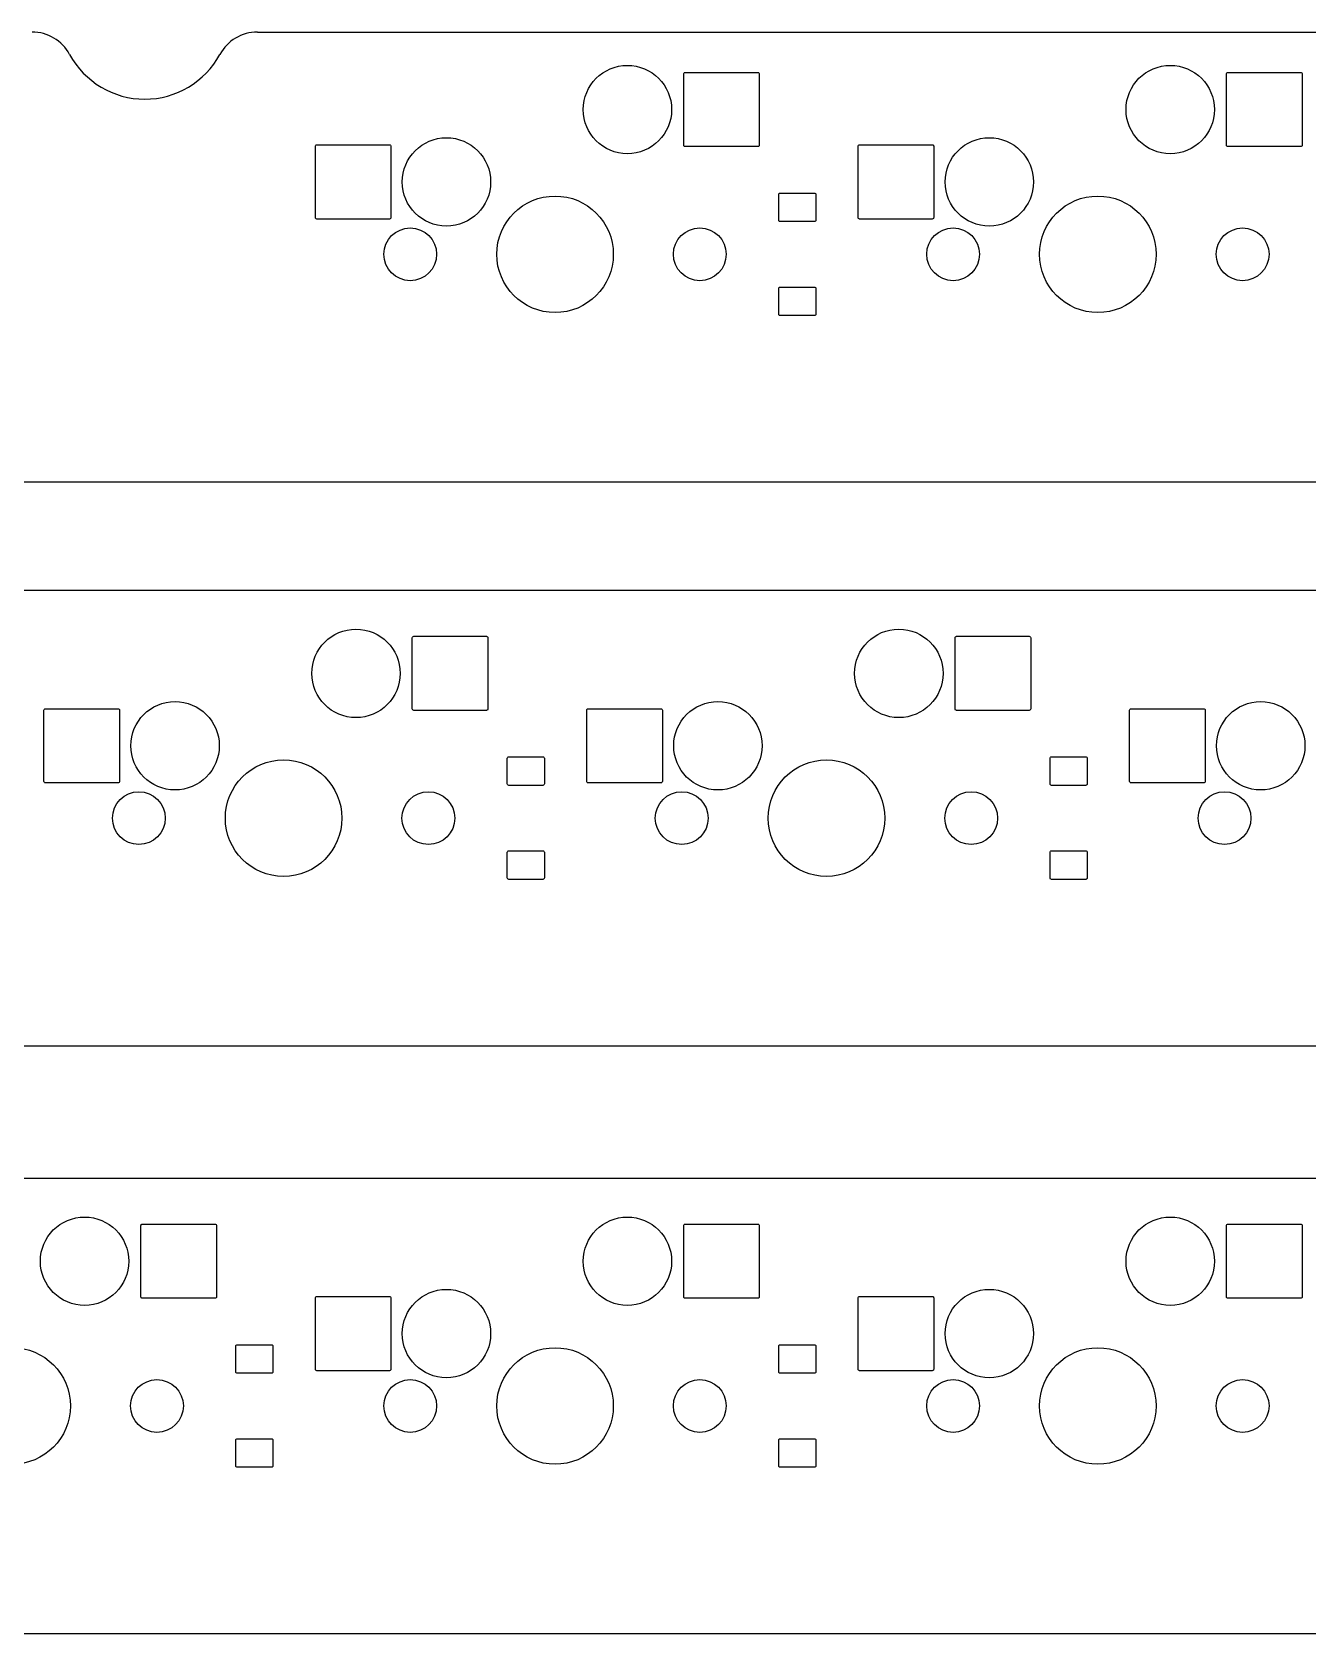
# Model space of a CAD drawing. Extents: x -27 to 356, y -111 to 35.
# Drawn here: x 105.5 to 150.2, y -48.4 to 7.8 of the extents above; entities that cross this region are included whole.
import ezdxf

# ---------------------------------------------------------------- set-up
doc = ezdxf.new("R2010")
doc.units = 0
doc.layers.add('BLACK', color=7, linetype='CONTINUOUS')

msp = doc.modelspace()

# ---------------------------------------------------------------- linework, layer by layer
at = {"layer": 'BLACK', "linetype": 'CONTINUOUS'}
for p, q in [((113.382, 7.8), (191.201, 7.8)), ((113.382, 7.8), (191.201, 7.8)), ((128.341, 6.33), (128.345, 6.34952)), ((128.341, 3.83), (128.341, 6.33)), ((128.345, 6.34952), (128.356, 6.36606)), ((128.356, 6.36606), (128.372, 6.37712)), ((128.372, 6.37712), (128.392, 6.381)), ((128.392, 6.381), (130.942, 6.381)), ((130.942, 6.381), (130.962, 6.37712)), ((130.962, 6.37712), (130.978, 6.36606)), ((130.978, 6.36606), (130.989, 6.34952)), ((130.989, 6.34952), (130.993, 6.33)), ((130.993, 6.33), (130.993, 3.83)), ((147.391, 6.33), (147.395, 6.34952)), ((147.391, 3.83), (147.391, 6.33)), ((147.395, 6.34952), (147.406, 6.36606)), ((147.406, 6.36606), (147.422, 6.37712)), ((147.422, 6.37712), (147.442, 6.381)), ((147.442, 6.381), (149.992, 6.381)), ((149.992, 6.381), (150.012, 6.37712)), ((150.012, 6.37712), (150.028, 6.36606)), ((150.028, 6.36606), (150.039, 6.34952)), ((150.039, 6.34952), (150.043, 6.33)), ((150.043, 6.33), (150.043, 3.83)), ((115.414, 3.79), (115.418, 3.80952)), ((115.414, 1.29), (115.414, 3.79)), ((115.418, 3.80952), (115.429, 3.82606)), ((115.429, 3.82606), (115.445, 3.83712)), ((115.445, 3.83712), (115.465, 3.841)), ((115.465, 3.841), (118.015, 3.841)), ((118.015, 3.841), (118.035, 3.83712)), ((118.035, 3.83712), (118.051, 3.82606)), ((118.051, 3.82606), (118.062, 3.80952)), ((118.062, 3.80952), (118.066, 3.79)), ((118.066, 3.79), (118.066, 1.29)), ((128.345, 3.81048), (128.341, 3.83)), ((128.356, 3.79394), (128.345, 3.81048)), ((128.372, 3.78288), (128.356, 3.79394)), ((128.392, 3.779), (128.372, 3.78288)), ((130.942, 3.779), (128.392, 3.779)), ((130.962, 3.78288), (130.942, 3.779)), ((130.978, 3.79394), (130.962, 3.78288)), ((130.989, 3.81048), (130.978, 3.79394)), ((130.993, 3.83), (130.989, 3.81048)), ((134.464, 3.79), (134.468, 3.80952)), ((134.464, 1.29), (134.464, 3.79)), ((134.468, 3.80952), (134.479, 3.82606)), ((134.479, 3.82606), (134.495, 3.83712)), ((134.495, 3.83712), (134.515, 3.841)), ((134.515, 3.841), (137.065, 3.841)), ((137.065, 3.841), (137.085, 3.83712)), ((137.085, 3.83712), (137.101, 3.82606)), ((137.101, 3.82606), (137.112, 3.80952)), ((137.112, 3.80952), (137.116, 3.79)), ((137.116, 3.79), (137.116, 1.29)), ((147.395, 3.81048), (147.391, 3.83)), ((147.406, 3.79394), (147.395, 3.81048)), ((147.422, 3.78288), (147.406, 3.79394)), ((147.442, 3.779), (147.422, 3.78288)), ((149.992, 3.779), (147.442, 3.779)), ((150.012, 3.78288), (149.992, 3.779)), ((150.028, 3.79394), (150.012, 3.78288)), ((150.039, 3.81048), (150.028, 3.79394)), ((150.043, 3.83), (150.039, 3.81048)), ((131.674, 2.1), (131.678, 2.11952)), ((131.674, 1.2), (131.674, 2.1)), ((131.678, 2.11952), (131.689, 2.13606)), ((131.689, 2.13606), (131.705, 2.14712)), ((131.705, 2.14712), (131.725, 2.151)), ((131.725, 2.151), (132.925, 2.151)), ((132.925, 2.151), (132.945, 2.14712)), ((132.945, 2.14712), (132.961, 2.13606)), ((132.961, 2.13606), (132.972, 2.11952)), ((132.972, 2.11952), (132.976, 2.1)), ((132.976, 2.1), (132.976, 1.2)), ((115.418, 1.27048), (115.414, 1.29)), ((115.429, 1.25394), (115.418, 1.27048)), ((115.445, 1.24288), (115.429, 1.25394)), ((115.465, 1.239), (115.445, 1.24288)), ((118.015, 1.239), (115.465, 1.239)), ((118.035, 1.24288), (118.015, 1.239)), ((118.051, 1.25394), (118.035, 1.24288)), ((118.062, 1.27048), (118.051, 1.25394)), ((118.066, 1.29), (118.062, 1.27048)), ((131.678, 1.18048), (131.674, 1.2)), ((131.689, 1.16394), (131.678, 1.18048)), ((131.705, 1.15288), (131.689, 1.16394)), ((131.725, 1.149), (131.705, 1.15288)), ((132.925, 1.149), (131.725, 1.149)), ((132.945, 1.15288), (132.925, 1.149)), ((132.961, 1.16394), (132.945, 1.15288)), ((132.972, 1.18048), (132.961, 1.16394)), ((132.976, 1.2), (132.972, 1.18048)), ((134.468, 1.27048), (134.464, 1.29)), ((134.479, 1.25394), (134.468, 1.27048)), ((134.495, 1.24288), (134.479, 1.25394)), ((134.515, 1.239), (134.495, 1.24288)), ((137.065, 1.239), (134.515, 1.239)), ((137.085, 1.24288), (137.065, 1.239)), ((137.101, 1.25394), (137.085, 1.24288)), ((137.112, 1.27048), (137.101, 1.25394)), ((137.116, 1.29), (137.112, 1.27048)), ((131.674, -1.2), (131.678, -1.18048)), ((131.674, -2.1), (131.674, -1.2)), ((131.678, -1.18048), (131.689, -1.16394)), ((131.689, -1.16394), (131.705, -1.15288)), ((131.705, -1.15288), (131.725, -1.149)), ((131.725, -1.149), (132.925, -1.149)), ((132.925, -1.149), (132.945, -1.15288)), ((132.945, -1.15288), (132.961, -1.16394)), ((132.961, -1.16394), (132.972, -1.18048)), ((132.972, -1.18048), (132.976, -1.2)), ((132.976, -1.2), (132.976, -2.1)), ((131.678, -2.11952), (131.674, -2.1)), ((131.689, -2.13606), (131.678, -2.11952)), ((131.705, -2.14712), (131.689, -2.13606)), ((131.725, -2.151), (131.705, -2.14712)), ((132.925, -2.151), (131.725, -2.151)), ((132.945, -2.14712), (132.925, -2.151)), ((132.961, -2.13606), (132.945, -2.14712)), ((132.972, -2.11952), (132.961, -2.13606)), ((132.976, -2.1), (132.972, -2.11952)), ((349.875, -8), (-21.025, -8)), ((349.875, -8), (-21.025, -8)), ((-21.025, -11.785), (241.191, -11.785)), ((-21.025, -11.785), (241.191, -11.785)), ((118.816, -13.455), (118.82, -13.4355)), ((118.816, -15.955), (118.816, -13.455)), ((118.82, -13.4355), (118.831, -13.4189)), ((118.831, -13.4189), (118.847, -13.4079)), ((118.847, -13.4079), (118.867, -13.404)), ((118.867, -13.404), (121.417, -13.404)), ((121.417, -13.404), (121.437, -13.4079)), ((121.437, -13.4079), (121.453, -13.4189)), ((121.453, -13.4189), (121.464, -13.4355)), ((121.464, -13.4355), (121.468, -13.455)), ((121.468, -13.455), (121.468, -15.955)), ((137.866, -13.455), (137.87, -13.4355)), ((137.866, -15.955), (137.866, -13.455)), ((137.87, -13.4355), (137.881, -13.4189)), ((137.881, -13.4189), (137.897, -13.4079)), ((137.897, -13.4079), (137.917, -13.404)), ((137.917, -13.404), (140.467, -13.404)), ((140.467, -13.404), (140.487, -13.4079)), ((140.487, -13.4079), (140.503, -13.4189)), ((140.503, -13.4189), (140.514, -13.4355)), ((140.514, -13.4355), (140.518, -13.455)), ((140.518, -13.455), (140.518, -15.955)), ((105.889, -15.995), (105.893, -15.9755)), ((105.889, -18.495), (105.889, -15.995)), ((105.893, -15.9755), (105.904, -15.9589)), ((105.904, -15.9589), (105.92, -15.9479)), ((105.92, -15.9479), (105.94, -15.944)), ((105.94, -15.944), (108.49, -15.944)), ((108.49, -15.944), (108.51, -15.9479)), ((108.51, -15.9479), (108.526, -15.9589)), ((108.526, -15.9589), (108.537, -15.9755)), ((108.537, -15.9755), (108.541, -15.995)), ((108.541, -15.995), (108.541, -18.495)), ((118.82, -15.9745), (118.816, -15.955)), ((118.831, -15.9911), (118.82, -15.9745)), ((118.847, -16.0021), (118.831, -15.9911)), ((118.867, -16.006), (118.847, -16.0021)), ((121.417, -16.006), (118.867, -16.006)), ((121.437, -16.0021), (121.417, -16.006)), ((121.453, -15.9911), (121.437, -16.0021)), ((121.464, -15.9745), (121.453, -15.9911)), ((121.468, -15.955), (121.464, -15.9745)), ((124.939, -15.995), (124.943, -15.9755)), ((124.939, -18.495), (124.939, -15.995)), ((124.943, -15.9755), (124.954, -15.9589)), ((124.954, -15.9589), (124.97, -15.9479)), ((124.97, -15.9479), (124.99, -15.944)), ((124.99, -15.944), (127.54, -15.944)), ((127.54, -15.944), (127.56, -15.9479)), ((127.56, -15.9479), (127.576, -15.9589)), ((127.576, -15.9589), (127.587, -15.9755)), ((127.587, -15.9755), (127.591, -15.995)), ((127.591, -15.995), (127.591, -18.495)), ((137.87, -15.9745), (137.866, -15.955)), ((137.881, -15.9911), (137.87, -15.9745)), ((137.897, -16.0021), (137.881, -15.9911)), ((137.917, -16.006), (137.897, -16.0021)), ((140.467, -16.006), (137.917, -16.006)), ((140.487, -16.0021), (140.467, -16.006)), ((140.503, -15.9911), (140.487, -16.0021)), ((140.514, -15.9745), (140.503, -15.9911)), ((140.518, -15.955), (140.514, -15.9745)), ((143.989, -15.995), (143.993, -15.9755)), ((143.989, -18.495), (143.989, -15.995)), ((143.993, -15.9755), (144.004, -15.9589)), ((144.004, -15.9589), (144.02, -15.9479)), ((144.02, -15.9479), (144.04, -15.944)), ((144.04, -15.944), (146.59, -15.944)), ((146.59, -15.944), (146.61, -15.9479)), ((146.61, -15.9479), (146.626, -15.9589)), ((146.626, -15.9589), (146.637, -15.9755)), ((146.637, -15.9755), (146.641, -15.995)), ((146.641, -15.995), (146.641, -18.495)), ((122.149, -17.685), (122.153, -17.6655)), ((122.149, -18.585), (122.149, -17.685)), ((122.153, -17.6655), (122.164, -17.6489)), ((122.164, -17.6489), (122.18, -17.6379)), ((122.18, -17.6379), (122.2, -17.634)), ((122.2, -17.634), (123.4, -17.634)), ((123.4, -17.634), (123.42, -17.6379)), ((123.42, -17.6379), (123.436, -17.6489)), ((123.436, -17.6489), (123.447, -17.6655)), ((123.447, -17.6655), (123.451, -17.685)), ((123.451, -17.685), (123.451, -18.585)), ((141.199, -17.685), (141.203, -17.6655)), ((141.199, -18.585), (141.199, -17.685)), ((141.203, -17.6655), (141.214, -17.6489)), ((141.214, -17.6489), (141.23, -17.6379)), ((141.23, -17.6379), (141.25, -17.634)), ((141.25, -17.634), (142.45, -17.634)), ((142.45, -17.634), (142.47, -17.6379)), ((142.47, -17.6379), (142.486, -17.6489)), ((142.486, -17.6489), (142.497, -17.6655)), ((142.497, -17.6655), (142.501, -17.685)), ((142.501, -17.685), (142.501, -18.585)), ((105.893, -18.5145), (105.889, -18.495)), ((105.904, -18.5311), (105.893, -18.5145)), ((105.92, -18.5421), (105.904, -18.5311)), ((105.94, -18.546), (105.92, -18.5421)), ((108.49, -18.546), (105.94, -18.546)), ((108.51, -18.5421), (108.49, -18.546)), ((108.526, -18.5311), (108.51, -18.5421)), ((108.537, -18.5145), (108.526, -18.5311)), ((108.541, -18.495), (108.537, -18.5145)), ((124.943, -18.5145), (124.939, -18.495)), ((124.954, -18.5311), (124.943, -18.5145)), ((124.97, -18.5421), (124.954, -18.5311)), ((124.99, -18.546), (124.97, -18.5421)), ((127.54, -18.546), (124.99, -18.546)), ((127.56, -18.5421), (127.54, -18.546)), ((127.576, -18.5311), (127.56, -18.5421)), ((127.587, -18.5145), (127.576, -18.5311)), ((127.591, -18.495), (127.587, -18.5145)), ((143.993, -18.5145), (143.989, -18.495)), ((144.004, -18.5311), (143.993, -18.5145)), ((144.02, -18.5421), (144.004, -18.5311)), ((144.04, -18.546), (144.02, -18.5421)), ((146.59, -18.546), (144.04, -18.546)), ((146.61, -18.5421), (146.59, -18.546)), ((146.626, -18.5311), (146.61, -18.5421)), ((146.637, -18.5145), (146.626, -18.5311)), ((146.641, -18.495), (146.637, -18.5145)), ((122.153, -18.6045), (122.149, -18.585)), ((122.164, -18.6211), (122.153, -18.6045)), ((122.18, -18.6321), (122.164, -18.6211)), ((122.2, -18.636), (122.18, -18.6321)), ((123.4, -18.636), (122.2, -18.636)), ((123.42, -18.6321), (123.4, -18.636)), ((123.436, -18.6211), (123.42, -18.6321)), ((123.447, -18.6045), (123.436, -18.6211)), ((123.451, -18.585), (123.447, -18.6045)), ((141.203, -18.6045), (141.199, -18.585)), ((141.214, -18.6211), (141.203, -18.6045)), ((141.23, -18.6321), (141.214, -18.6211)), ((141.25, -18.636), (141.23, -18.6321)), ((142.45, -18.636), (141.25, -18.636)), ((142.47, -18.6321), (142.45, -18.636)), ((142.486, -18.6211), (142.47, -18.6321)), ((142.497, -18.6045), (142.486, -18.6211)), ((142.501, -18.585), (142.497, -18.6045)), ((122.149, -20.985), (122.153, -20.9655)), ((122.149, -21.885), (122.149, -20.985)), ((122.153, -20.9655), (122.164, -20.9489)), ((122.164, -20.9489), (122.18, -20.9379)), ((122.18, -20.9379), (122.2, -20.934)), ((122.2, -20.934), (123.4, -20.934)), ((123.4, -20.934), (123.42, -20.9379)), ((123.42, -20.9379), (123.436, -20.9489)), ((123.436, -20.9489), (123.447, -20.9655)), ((123.447, -20.9655), (123.451, -20.985)), ((123.451, -20.985), (123.451, -21.885)), ((141.199, -20.985), (141.203, -20.9655)), ((141.199, -21.885), (141.199, -20.985)), ((141.203, -20.9655), (141.214, -20.9489)), ((141.214, -20.9489), (141.23, -20.9379)), ((141.23, -20.9379), (141.25, -20.934)), ((141.25, -20.934), (142.45, -20.934)), ((142.45, -20.934), (142.47, -20.9379)), ((142.47, -20.9379), (142.486, -20.9489)), ((142.486, -20.9489), (142.497, -20.9655)), ((142.497, -20.9655), (142.501, -20.985)), ((142.501, -20.985), (142.501, -21.885)), ((122.153, -21.9045), (122.149, -21.885)), ((122.164, -21.9211), (122.153, -21.9045)), ((122.18, -21.9321), (122.164, -21.9211)), ((123.436, -21.9211), (123.42, -21.9321)), ((123.447, -21.9045), (123.436, -21.9211)), ((123.451, -21.885), (123.447, -21.9045)), ((141.203, -21.9045), (141.199, -21.885)), ((141.214, -21.9211), (141.203, -21.9045)), ((141.23, -21.9321), (141.214, -21.9211)), ((142.486, -21.9211), (142.47, -21.9321)), ((142.497, -21.9045), (142.486, -21.9211)), ((142.501, -21.885), (142.497, -21.9045)), ((122.2, -21.936), (122.18, -21.9321)), ((123.4, -21.936), (122.2, -21.936)), ((123.42, -21.9321), (123.4, -21.936)), ((141.25, -21.936), (141.23, -21.9321)), ((142.45, -21.936), (141.25, -21.936)), ((142.47, -21.9321), (142.45, -21.936)), ((239.028, -27.785), (-21.025, -27.785)), ((239.028, -27.785), (-21.025, -27.785)), ((-21.025, -32.4133), (242.78, -32.4133)), ((-21.025, -32.4133), (242.78, -32.4133)), ((109.291, -34.0833), (109.295, -34.0638)), ((109.291, -36.5833), (109.291, -34.0833)), ((109.295, -34.0638), (109.306, -34.0472)), ((109.306, -34.0472), (109.322, -34.0362)), ((109.322, -34.0362), (109.342, -34.0323)), ((109.342, -34.0323), (111.892, -34.0323)), ((111.892, -34.0323), (111.912, -34.0362)), ((111.912, -34.0362), (111.928, -34.0472)), ((111.928, -34.0472), (111.939, -34.0638)), ((111.939, -34.0638), (111.943, -34.0833)), ((111.943, -34.0833), (111.943, -36.5833)), ((128.341, -34.0833), (128.345, -34.0638)), ((128.341, -36.5833), (128.341, -34.0833)), ((128.345, -34.0638), (128.356, -34.0472)), ((128.356, -34.0472), (128.372, -34.0362)), ((128.372, -34.0362), (128.392, -34.0323)), ((128.392, -34.0323), (130.942, -34.0323)), ((130.942, -34.0323), (130.962, -34.0362)), ((130.962, -34.0362), (130.978, -34.0472)), ((130.978, -34.0472), (130.989, -34.0638)), ((130.989, -34.0638), (130.993, -34.0833)), ((130.993, -34.0833), (130.993, -36.5833)), ((147.391, -34.0833), (147.395, -34.0638)), ((147.391, -36.5833), (147.391, -34.0833)), ((147.395, -34.0638), (147.406, -34.0472)), ((147.406, -34.0472), (147.422, -34.0362)), ((147.422, -34.0362), (147.442, -34.0323)), ((147.442, -34.0323), (149.992, -34.0323)), ((149.992, -34.0323), (150.012, -34.0362)), ((150.012, -34.0362), (150.028, -34.0472)), ((150.028, -34.0472), (150.039, -34.0638)), ((150.039, -34.0638), (150.043, -34.0833)), ((150.043, -34.0833), (150.043, -36.5833)), ((109.295, -36.6028), (109.291, -36.5833)), ((109.306, -36.6194), (109.295, -36.6028)), ((109.322, -36.6304), (109.306, -36.6194)), ((109.342, -36.6343), (109.322, -36.6304)), ((111.892, -36.6343), (109.342, -36.6343)), ((111.912, -36.6304), (111.892, -36.6343)), ((111.928, -36.6194), (111.912, -36.6304)), ((111.939, -36.6028), (111.928, -36.6194)), ((111.943, -36.5833), (111.939, -36.6028)), ((115.414, -36.6233), (115.418, -36.6038)), ((115.414, -39.1233), (115.414, -36.6233)), ((115.418, -36.6038), (115.429, -36.5872)), ((115.429, -36.5872), (115.445, -36.5762)), ((115.445, -36.5762), (115.465, -36.5723)), ((115.465, -36.5723), (118.015, -36.5723)), ((118.015, -36.5723), (118.035, -36.5762)), ((118.035, -36.5762), (118.051, -36.5872)), ((118.051, -36.5872), (118.062, -36.6038)), ((118.062, -36.6038), (118.066, -36.6233)), ((118.066, -36.6233), (118.066, -39.1233)), ((128.345, -36.6028), (128.341, -36.5833)), ((128.356, -36.6194), (128.345, -36.6028)), ((128.372, -36.6304), (128.356, -36.6194)), ((128.392, -36.6343), (128.372, -36.6304)), ((130.942, -36.6343), (128.392, -36.6343)), ((130.962, -36.6304), (130.942, -36.6343)), ((130.978, -36.6194), (130.962, -36.6304)), ((130.989, -36.6028), (130.978, -36.6194)), ((130.993, -36.5833), (130.989, -36.6028)), ((134.464, -36.6233), (134.468, -36.6038)), ((134.464, -39.1233), (134.464, -36.6233)), ((134.468, -36.6038), (134.479, -36.5872)), ((134.479, -36.5872), (134.495, -36.5762)), ((134.495, -36.5762), (134.515, -36.5723)), ((134.515, -36.5723), (137.065, -36.5723)), ((137.065, -36.5723), (137.085, -36.5762)), ((137.085, -36.5762), (137.101, -36.5872)), ((137.101, -36.5872), (137.112, -36.6038)), ((137.112, -36.6038), (137.116, -36.6233)), ((137.116, -36.6233), (137.116, -39.1233)), ((147.395, -36.6028), (147.391, -36.5833)), ((147.406, -36.6194), (147.395, -36.6028)), ((147.422, -36.6304), (147.406, -36.6194)), ((147.442, -36.6343), (147.422, -36.6304)), ((149.992, -36.6343), (147.442, -36.6343)), ((150.012, -36.6304), (149.992, -36.6343)), ((150.028, -36.6194), (150.012, -36.6304)), ((150.039, -36.6028), (150.028, -36.6194)), ((150.043, -36.5833), (150.039, -36.6028)), ((112.624, -38.3133), (112.628, -38.2938)), ((112.624, -39.2133), (112.624, -38.3133)), ((112.628, -38.2938), (112.639, -38.2772)), ((112.639, -38.2772), (112.655, -38.2662)), ((112.655, -38.2662), (112.675, -38.2623)), ((112.675, -38.2623), (113.875, -38.2623)), ((113.875, -38.2623), (113.895, -38.2662)), ((113.895, -38.2662), (113.911, -38.2772)), ((113.911, -38.2772), (113.922, -38.2938)), ((113.922, -38.2938), (113.926, -38.3133)), ((113.926, -38.3133), (113.926, -39.2133)), ((131.674, -38.3133), (131.678, -38.2938)), ((131.674, -39.2133), (131.674, -38.3133)), ((131.678, -38.2938), (131.689, -38.2772)), ((131.689, -38.2772), (131.705, -38.2662)), ((131.705, -38.2662), (131.725, -38.2623)), ((131.725, -38.2623), (132.925, -38.2623)), ((132.925, -38.2623), (132.945, -38.2662)), ((132.945, -38.2662), (132.961, -38.2772)), ((132.961, -38.2772), (132.972, -38.2938)), ((132.972, -38.2938), (132.976, -38.3133)), ((132.976, -38.3133), (132.976, -39.2133)), ((112.628, -39.2328), (112.624, -39.2133)), ((112.639, -39.2494), (112.628, -39.2328)), ((112.655, -39.2604), (112.639, -39.2494)), ((112.675, -39.2643), (112.655, -39.2604)), ((113.875, -39.2643), (112.675, -39.2643)), ((113.895, -39.2604), (113.875, -39.2643)), ((113.911, -39.2494), (113.895, -39.2604)), ((113.922, -39.2328), (113.911, -39.2494)), ((113.926, -39.2133), (113.922, -39.2328)), ((115.418, -39.1428), (115.414, -39.1233)), ((115.429, -39.1594), (115.418, -39.1428)), ((115.445, -39.1704), (115.429, -39.1594)), ((115.465, -39.1743), (115.445, -39.1704)), ((118.015, -39.1743), (115.465, -39.1743)), ((118.035, -39.1704), (118.015, -39.1743)), ((118.051, -39.1594), (118.035, -39.1704)), ((118.062, -39.1428), (118.051, -39.1594)), ((118.066, -39.1233), (118.062, -39.1428)), ((131.678, -39.2328), (131.674, -39.2133)), ((131.689, -39.2494), (131.678, -39.2328)), ((131.705, -39.2604), (131.689, -39.2494)), ((131.725, -39.2643), (131.705, -39.2604)), ((132.925, -39.2643), (131.725, -39.2643)), ((132.945, -39.2604), (132.925, -39.2643)), ((132.961, -39.2494), (132.945, -39.2604)), ((132.972, -39.2328), (132.961, -39.2494)), ((132.976, -39.2133), (132.972, -39.2328)), ((134.468, -39.1428), (134.464, -39.1233)), ((134.479, -39.1594), (134.468, -39.1428)), ((134.495, -39.1704), (134.479, -39.1594)), ((134.515, -39.1743), (134.495, -39.1704)), ((137.065, -39.1743), (134.515, -39.1743)), ((137.085, -39.1704), (137.065, -39.1743)), ((137.101, -39.1594), (137.085, -39.1704)), ((137.112, -39.1428), (137.101, -39.1594)), ((137.116, -39.1233), (137.112, -39.1428)), ((112.624, -41.6133), (112.628, -41.5938)), ((112.628, -41.5938), (112.639, -41.5772)), ((112.639, -41.5772), (112.655, -41.5662)), ((112.655, -41.5662), (112.675, -41.5623)), ((112.675, -41.5623), (113.875, -41.5623)), ((113.875, -41.5623), (113.895, -41.5662)), ((113.895, -41.5662), (113.911, -41.5772)), ((113.911, -41.5772), (113.922, -41.5938)), ((113.922, -41.5938), (113.926, -41.6133)), ((131.674, -41.6133), (131.678, -41.5938)), ((131.678, -41.5938), (131.689, -41.5772)), ((131.689, -41.5772), (131.705, -41.5662)), ((131.705, -41.5662), (131.725, -41.5623)), ((131.725, -41.5623), (132.925, -41.5623)), ((132.925, -41.5623), (132.945, -41.5662)), ((132.945, -41.5662), (132.961, -41.5772)), ((132.961, -41.5772), (132.972, -41.5938)), ((132.972, -41.5938), (132.976, -41.6133)), ((112.624, -42.5133), (112.624, -41.6133)), ((113.926, -41.6133), (113.926, -42.5133)), ((131.674, -42.5133), (131.674, -41.6133)), ((132.976, -41.6133), (132.976, -42.5133)), ((112.628, -42.5328), (112.624, -42.5133)), ((112.639, -42.5494), (112.628, -42.5328)), ((112.655, -42.5604), (112.639, -42.5494)), ((112.675, -42.5643), (112.655, -42.5604)), ((113.875, -42.5643), (112.675, -42.5643)), ((113.895, -42.5604), (113.875, -42.5643)), ((113.911, -42.5494), (113.895, -42.5604)), ((113.922, -42.5328), (113.911, -42.5494)), ((113.926, -42.5133), (113.922, -42.5328)), ((131.678, -42.5328), (131.674, -42.5133)), ((131.689, -42.5494), (131.678, -42.5328)), ((131.705, -42.5604), (131.689, -42.5494)), ((131.725, -42.5643), (131.705, -42.5604)), ((132.925, -42.5643), (131.725, -42.5643)), ((132.945, -42.5604), (132.925, -42.5643)), ((132.961, -42.5494), (132.945, -42.5604)), ((132.972, -42.5328), (132.961, -42.5494)), ((132.976, -42.5133), (132.972, -42.5328)), ((349.875, -48.4133), (-21.025, -48.4133)), ((349.875, -48.4133), (-21.025, -48.4133))]:
    msp.add_line(p, q, dxfattribs=at)
at = {"layer": 'BLACK'}
for centre, radius in [((126.365, 5.08), 1.551), ((145.415, 5.08), 1.551), ((120.015, 2.54), 1.551), ((139.065, 2.54), 1.551), ((123.825, 0), 2.0449), ((142.875, 0), 2.0449), ((118.745, 0), 0.926), ((128.905, 0), 0.926), ((137.795, 0), 0.926), ((147.955, 0), 0.926), ((116.84, -14.705), 1.551), ((135.89, -14.705), 1.551), ((110.49, -17.245), 1.551), ((129.54, -17.245), 1.551), ((148.59, -17.245), 1.551), ((114.3, -19.785), 2.0449), ((133.35, -19.785), 2.0449), ((109.22, -19.785), 0.926), ((119.38, -19.785), 0.926), ((128.27, -19.785), 0.926), ((138.43, -19.785), 0.926), ((147.32, -19.785), 0.926), ((107.315, -35.3333), 1.551), ((126.365, -35.3333), 1.551), ((145.415, -35.3333), 1.551), ((120.015, -37.8733), 1.551), ((139.065, -37.8733), 1.551), ((104.775, -40.4133), 2.0449), ((123.825, -40.4133), 2.0449), ((142.875, -40.4133), 2.0449), ((109.855, -40.4133), 0.926), ((118.745, -40.4133), 0.926), ((128.905, -40.4133), 0.926), ((137.795, -40.4133), 0.926), ((147.955, -40.4133), 0.926)]:
    msp.add_circle(centre, radius, dxfattribs=at)
for centre, radius, start, end in [((105.471, 6.3), 1.5, 28.4788, 89.9989), ((105.471, 6.3), 1.5, 28.4788, 89.9989), ((113.382, 6.3), 1.49997, 89.9989, 151.52), ((113.382, 6.3), 1.49997, 89.9989, 151.52), ((109.427, 8.44579), 3, -151.521, -28.4794), ((109.427, 8.44579), 3, -151.521, -28.4794)]:
    msp.add_arc(centre, radius, start, end, dxfattribs=at)

doc.saveas('drawing.dxf')
